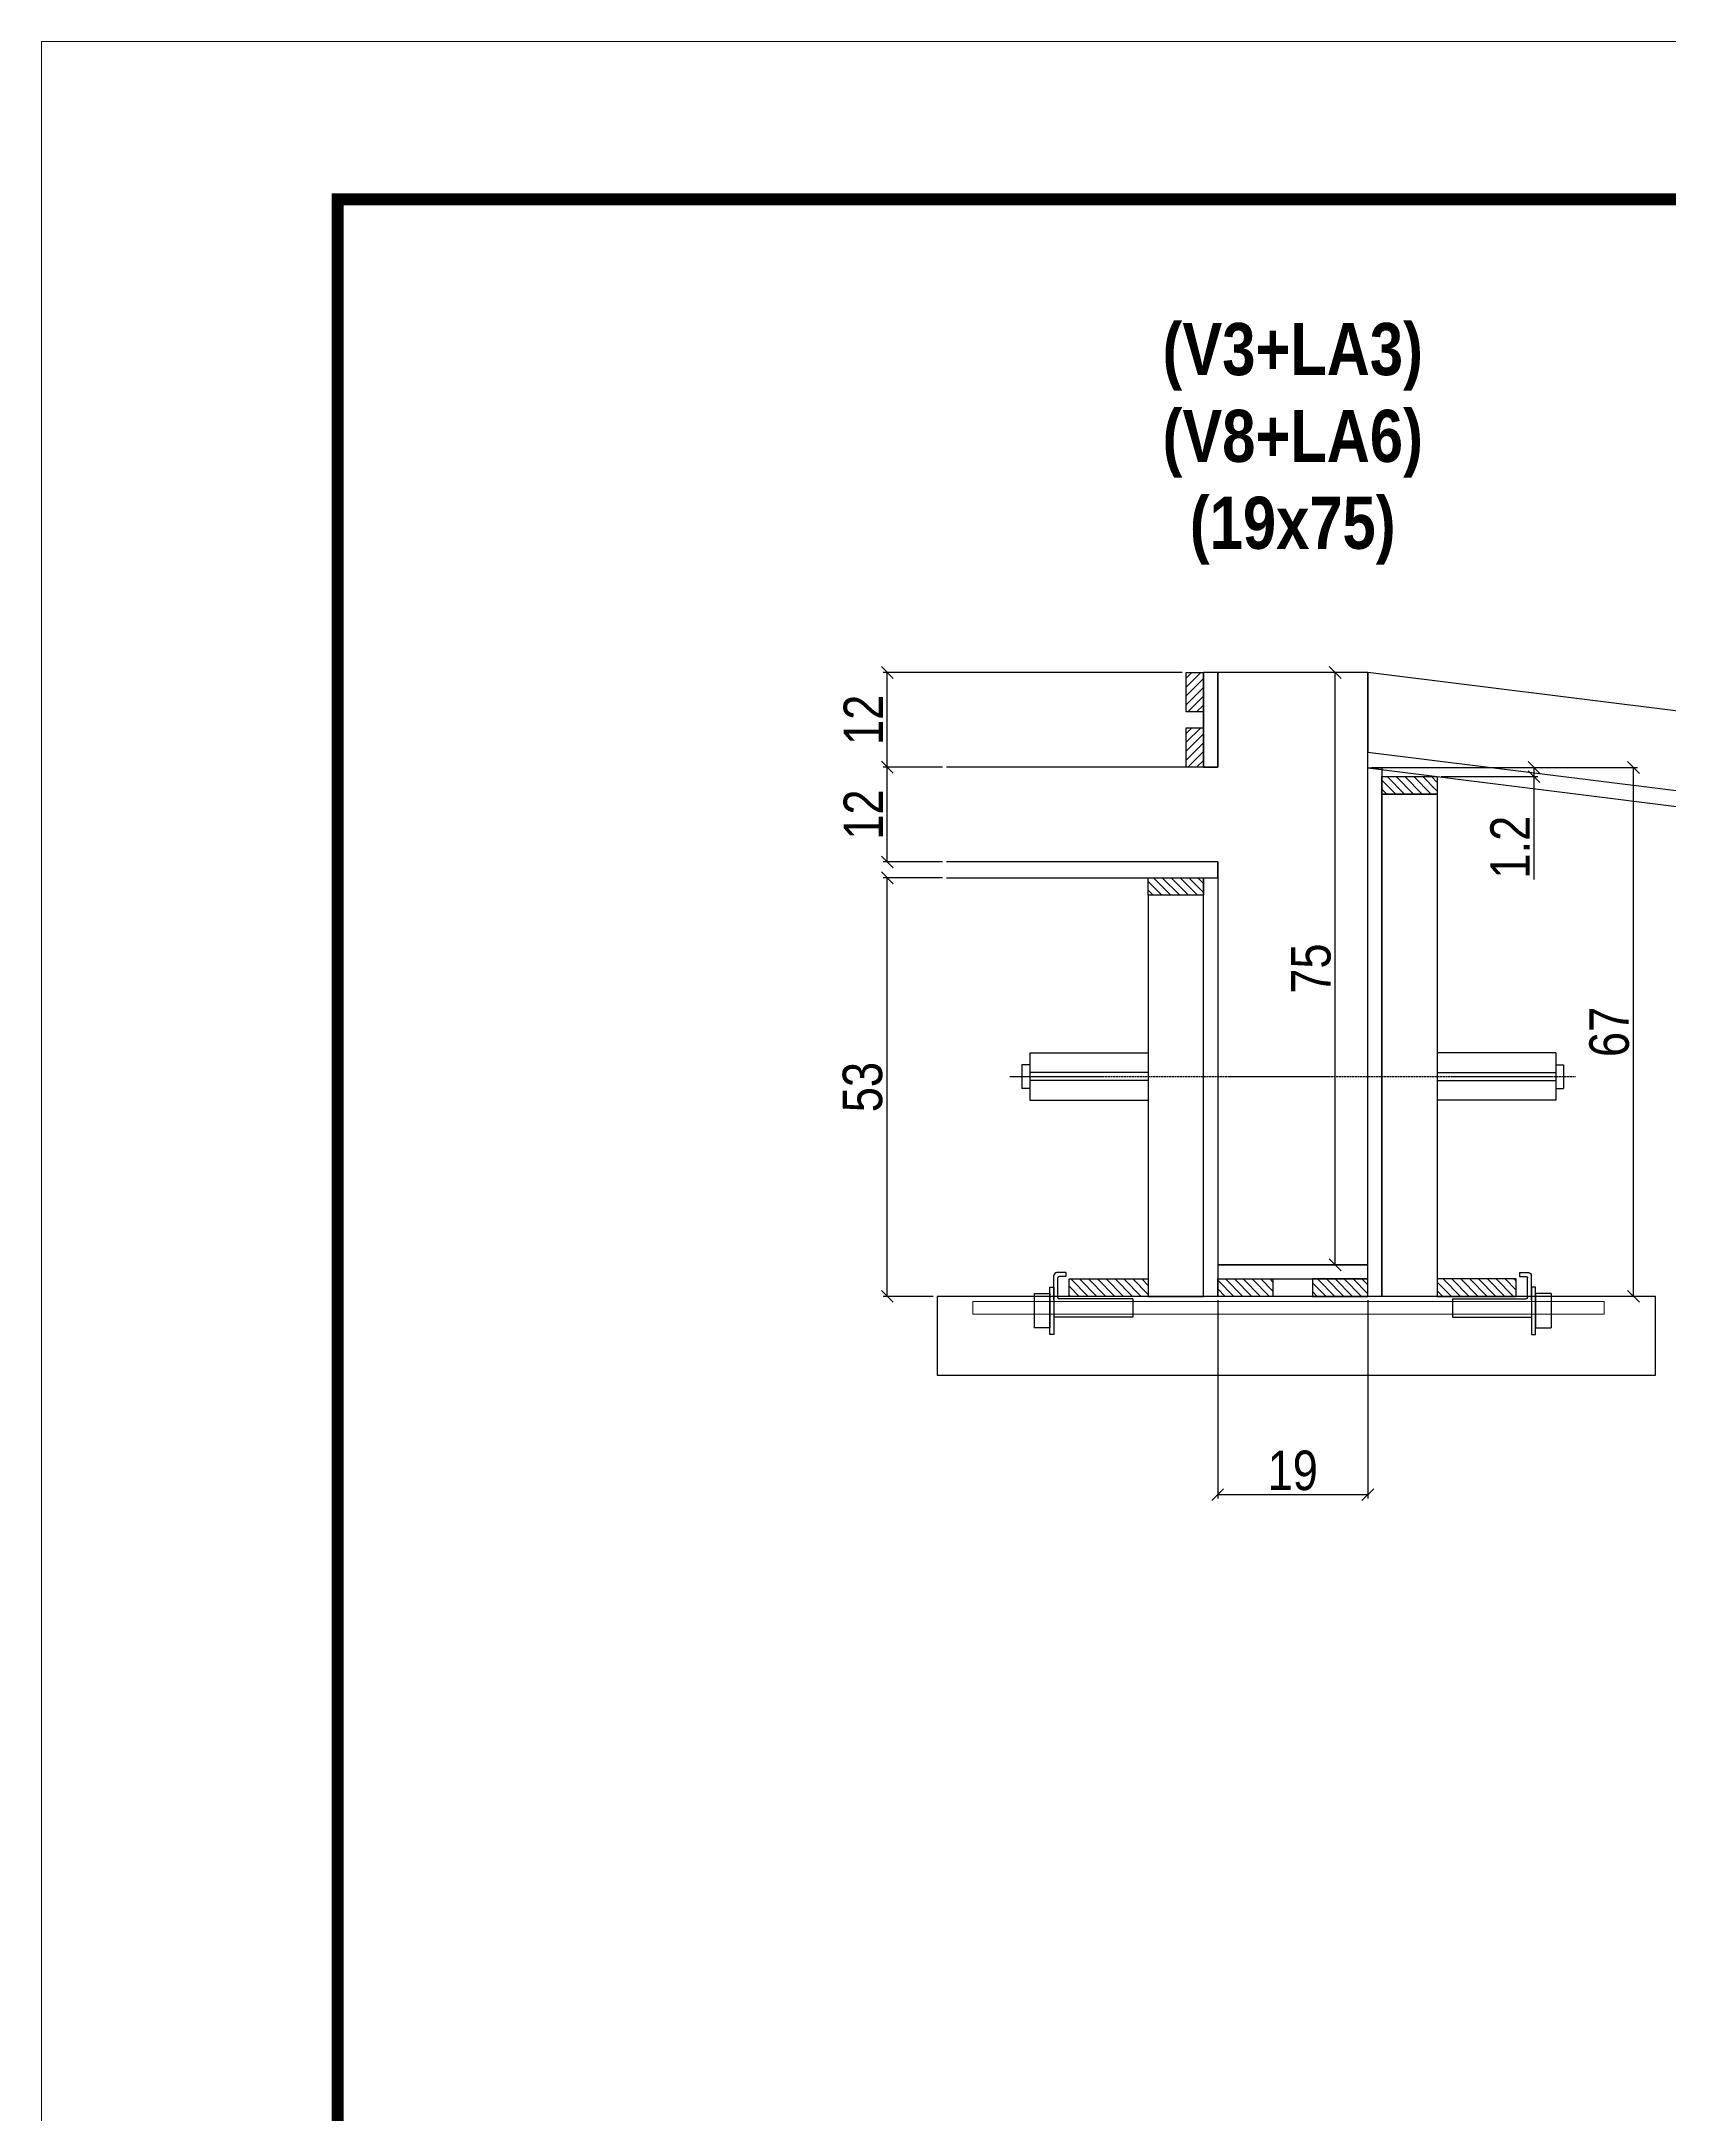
# Model space of a CAD drawing. Extents: x 3330 to 22105, y 1197 to 30204.
# Drawn here: x 16030 to 16442, y 23545 to 24070 of the extents above; entities that cross this region are included whole.
import ezdxf

# ---------------------------------------------------------------- set-up
doc = ezdxf.new("R2010")
doc.units = 0
doc.linetypes.add('DASHED', pattern=[0.75, 0.5, -0.25])
doc.linetypes.add('HIDDEN', pattern=[0.375, 0.25, -0.125])
for name, color, linetype in [('barrote', 251, 'Continuous'), ('COTA', 241, 'Continuous'), ('NOMENCLATURA', 7, 'Continuous'), ('Painéis', 200, 'Continuous'), ('presilha', 1, 'Continuous'), ('SARR_2.2x10', 60, 'Continuous'), ('SARR_2.2x7', 40, 'Continuous'), ('SARR_3.5x7', 81, 'Continuous'), ('TENSOR', 3, 'Continuous')]:
    doc.layers.add(name, color=color, linetype=linetype)
for name, color, linetype, lineweight in [('CONCRETO', 251, 'Continuous', 25), ('Folhas', 255, 'Continuous', 9), ('SARRAFO DE PRESSAO', 251, 'DASHED', 9), ('SCO-___-LAJ', 2, 'Continuous', 0)]:
    doc.layers.add(name, color=color, linetype=linetype, lineweight=lineweight)
doc.styles.add('COTA TECNICA 2X', font='techl___.ttf', dxfattribs={"height": 10})
doc.styles.add('TECNICA', font='techb___.ttf', dxfattribs={"height": 10})
doc.dimstyles.new('SECAO', dxfattribs={"dimscale": 0.333333, "dimtxt": 5, "dimasz": 9, "dimexe": 3, "dimexo": 3, "dimgap": 3, "dimtad": 1, "dimdec": 1, "dimlfac": 0.5, "dimzin": 12, "dimdsep": 46, "dimtxsty": 'COTA TECNICA 2X', "dimblk1": 'OBLIQUE', "dimblk2": 'OBLIQUE', "dimsah": 1, "dimcen": 0.9, "dimclrd": 4, "dimclre": 4, "dimclrt": 240, "dimadec": 1, "dimazin": 3, "dimtfac": 1, "dimtdec": 1, "dimtmove": 0, "dimatfit": 3, "dimfxl": 1, "dimtolj": 1, "dimtzin": 12, "dimarcsym": 0})
pattern_1 = [(135, (49483.377, -99759.7201), (-1.122532015, -1.122532015), [])]

# ---------------------------------------------------------------- blocks, each defined once
blk = doc.blocks.new('9999999999')
at = {"layer": 'Folhas'}
blk.add_lwpolyline([(98138.98, 34190.21), (99623.98, 34190.21), (99623.98, 35240.21), (98138.98, 35240.21)], close=True, dxfattribs=at)
at = {"layer": 'Folhas', "color": 30, "const_width": 3}
blk.add_lwpolyline([(98213.98, 34230.21), (99583.98, 34230.21), (99583.98, 35200.21), (98213.98, 35200.21)], close=True, dxfattribs=at)
blk = doc.blocks.new('PRESILHA METÁLICA 1')
at = {"layer": 'presilha'}
for p, q in [((7.5, 10.64), (7.5, 19.86)), ((12, 21), (8.64, 21)), ((9, 11.57), (9, 18.93)), ((12, 19.5), (9.57, 19.5)), ((12, 21), (12, 19.5)), ((0, 13), (6, 13)), ((0, 13), (0, 0)), ((6, 15.5), (7.5, 15.5)), ((6, -2.5), (6, 15.5)), ((6, 13), (6, 0)), ((7.5, 15.5), (7.5, -2.5)), ((37.5, 11), (9.57, 11)), ((37.5, 11), (37.5, 4.1)), ((6, 0), (0, 0)), ((37.5, 4.1), (7.5, 4.1)), ((7.5, -2.5), (6, -2.5))]:
    blk.add_line(p, q, dxfattribs=at)
for centre, radius, start, end in [((8.64, 19.86), 1.14, 90, 180), ((9.57, 18.93), 0.57, 90, 180), ((9.57, 11.57), 0.57, 180, 270)]:
    blk.add_arc(centre, radius, start, end, dxfattribs=at)
blk = doc.blocks.new('_Oblique')
at = {"color": 0, "linetype": 'ByBlock', "lineweight": -2}
blk.add_line((-0.5, -0.5), (0.5, 0.5), dxfattribs=at)
blk = doc.blocks.new('*D2264')
at = {"layer": 'COTA', "color": 4, "lineweight": -2, "transparency": 16777216}
for p, q in [((16327.44, 23751.45), (16327.44, 23701.23)), ((16365.44, 23751.45), (16365.44, 23701.23)), ((16327.44, 23702.23), (16365.44, 23702.23))]:
    blk.add_line(p, q, dxfattribs=at)
at = {"layer": 'Defpoints', "color": 0, "transparency": 16777216}
for p in [(16327.44, 23752.45), (16365.44, 23752.45), (16365.44, 23702.23)]:
    blk.add_point(p, dxfattribs=at)
at = {"layer": 'COTA', "color": 4, "lineweight": -2, "transparency": 16777216, "xscale": 3, "yscale": 3, "zscale": 3, "rotation": 180}
blk.add_blockref('_Oblique', (16327.44, 23702.23), dxfattribs=at)
at = {"layer": 'COTA', "color": 4, "lineweight": -2, "transparency": 16777216, "xscale": 3, "yscale": 3, "zscale": 3}
blk.add_blockref('_Oblique', (16365.44, 23702.23), dxfattribs=at)
at = {"layer": 'COTA', "color": 240, "transparency": 16777216, "insert": (16346.44, 23708.32), "char_height": 10, "attachment_point": 5, "style": 'COTA TECNICA 2X'}
blk.add_mtext('\\A1;19', dxfattribs=at)
blk = doc.blocks.new('*D2265')
at = {"layer": 'COTA', "color": 4, "lineweight": -2, "transparency": 16777216}
for p, q in [((16257.74, 23858.45), (16242.76, 23858.45)), ((16243.76, 23752.45), (16243.76, 23858.45)), ((16255.38, 23752.45), (16242.76, 23752.45))]:
    blk.add_line(p, q, dxfattribs=at)
at = {"layer": 'Defpoints', "color": 0, "transparency": 16777216}
for p in [(16243.76, 23858.45), (16258.74, 23858.45), (16256.38, 23752.45)]:
    blk.add_point(p, dxfattribs=at)
at = {"layer": 'COTA', "color": 4, "lineweight": -2, "transparency": 16777216, "xscale": 3, "yscale": 3, "zscale": 3}
for p, rotation in [((16243.76, 23858.45), 90), ((16243.76, 23752.45), 270)]:
    blk.add_blockref('_Oblique', p, dxfattribs=dict(at, rotation=rotation))
at = {"layer": 'COTA', "color": 240, "transparency": 16777216, "insert": (16237.54, 23805.45), "char_height": 10, "attachment_point": 5, "rotation": 90, "style": 'COTA TECNICA 2X'}
blk.add_mtext('\\A1;53', dxfattribs=at)
blk = doc.blocks.new('*D2266')
at = {"layer": 'COTA', "color": 4, "lineweight": -2, "transparency": 16777216}
for p, q in [((16257.74, 23886.45), (16242.76, 23886.45)), ((16243.76, 23862.45), (16243.76, 23886.45)), ((16257.74, 23862.45), (16242.76, 23862.45))]:
    blk.add_line(p, q, dxfattribs=at)
at = {"layer": 'Defpoints', "color": 0, "transparency": 16777216}
for p in [(16243.76, 23886.45), (16258.74, 23886.45), (16258.74, 23862.45)]:
    blk.add_point(p, dxfattribs=at)
at = {"layer": 'COTA', "color": 4, "lineweight": -2, "transparency": 16777216, "xscale": 3, "yscale": 3, "zscale": 3}
for p, rotation in [((16243.76, 23886.45), 90), ((16243.76, 23862.45), 270)]:
    blk.add_blockref('_Oblique', p, dxfattribs=dict(at, rotation=rotation))
at = {"layer": 'COTA', "color": 240, "transparency": 16777216, "insert": (16237.7, 23874.45), "char_height": 10, "attachment_point": 5, "rotation": 90, "style": 'COTA TECNICA 2X'}
blk.add_mtext('\\A1;12', dxfattribs=at)
blk = doc.blocks.new('*D2267')
at = {"layer": 'COTA', "color": 4, "lineweight": -2, "transparency": 16777216}
for p, q in [((16318.44, 23910.45), (16242.76, 23910.45)), ((16243.76, 23886.45), (16243.76, 23910.45)), ((16257.74, 23886.45), (16242.76, 23886.45))]:
    blk.add_line(p, q, dxfattribs=at)
at = {"layer": 'Defpoints', "color": 0, "transparency": 16777216}
for p in [(16243.76, 23910.45), (16319.44, 23910.45), (16258.74, 23886.45)]:
    blk.add_point(p, dxfattribs=at)
at = {"layer": 'COTA', "color": 4, "lineweight": -2, "transparency": 16777216, "xscale": 3, "yscale": 3, "zscale": 3}
for p, rotation in [((16243.76, 23910.45), 90), ((16243.76, 23886.45), 270)]:
    blk.add_blockref('_Oblique', p, dxfattribs=dict(at, rotation=rotation))
at = {"layer": 'COTA', "color": 240, "transparency": 16777216, "insert": (16237.7, 23898.45), "char_height": 10, "attachment_point": 5, "rotation": 90, "style": 'COTA TECNICA 2X'}
blk.add_mtext('\\A1;12', dxfattribs=at)
blk = doc.blocks.new('*D2268')
at = {"layer": 'COTA', "color": 4, "lineweight": -2, "transparency": 16777216}
for p, q in [((16366.44, 23886.36), (16433.73, 23886.36)), ((16432.73, 23752.45), (16432.73, 23886.36)), ((16437.3, 23752.45), (16431.73, 23752.45))]:
    blk.add_line(p, q, dxfattribs=at)
at = {"layer": 'Defpoints', "color": 0, "transparency": 16777216}
for p in [(16365.44, 23886.36), (16432.73, 23886.36), (16438.3, 23752.45)]:
    blk.add_point(p, dxfattribs=at)
at = {"layer": 'COTA', "color": 4, "lineweight": -2, "transparency": 16777216, "xscale": 3, "yscale": 3, "zscale": 3}
for p, rotation in [((16432.73, 23886.36), 90), ((16432.73, 23752.45), 270)]:
    blk.add_blockref('_Oblique', p, dxfattribs=dict(at, rotation=rotation))
at = {"layer": 'COTA', "color": 240, "transparency": 16777216, "insert": (16426.63, 23819.41), "char_height": 10, "attachment_point": 5, "rotation": 90, "style": 'COTA TECNICA 2X'}
blk.add_mtext('\\A1;67', dxfattribs=at)
blk = doc.blocks.new('*D2269')
at = {"layer": 'COTA', "color": 4, "lineweight": -2, "transparency": 16777216}
for p, q in [((16364.44, 23910.45), (16356.2, 23910.45)), ((16357.2, 23760.45), (16357.2, 23910.45)), ((16364.44, 23760.45), (16356.2, 23760.45))]:
    blk.add_line(p, q, dxfattribs=at)
at = {"layer": 'Defpoints', "color": 0, "transparency": 16777216}
for p in [(16357.2, 23910.45), (16365.44, 23910.45), (16365.44, 23760.45)]:
    blk.add_point(p, dxfattribs=at)
at = {"layer": 'COTA', "color": 4, "lineweight": -2, "transparency": 16777216, "xscale": 3, "yscale": 3, "zscale": 3}
for p, rotation in [((16357.2, 23910.45), 90), ((16357.2, 23760.45), 270)]:
    blk.add_blockref('_Oblique', p, dxfattribs=dict(at, rotation=rotation))
at = {"layer": 'COTA', "color": 240, "transparency": 16777216, "insert": (16351.09, 23835.45), "char_height": 10, "attachment_point": 5, "rotation": 90, "style": 'COTA TECNICA 2X'}
blk.add_mtext('\\A1;75', dxfattribs=at)
blk = doc.blocks.new('*D2270')
at = {"layer": 'COTA', "color": 4, "lineweight": -2, "transparency": 16777216}
for p, q in [((16366.44, 23886.36), (16408.54, 23886.36)), ((16384.04, 23884.06), (16408.54, 23884.06)), ((16407.54, 23886.36), (16407.54, 23884.06)), ((16407.54, 23884.06), (16407.54, 23857.98))]:
    blk.add_line(p, q, dxfattribs=at)
at = {"layer": 'Defpoints', "color": 0, "transparency": 16777216}
for p in [(16365.44, 23886.36), (16383.04, 23884.06), (16407.54, 23886.36)]:
    blk.add_point(p, dxfattribs=at)
at = {"layer": 'COTA', "color": 4, "lineweight": -2, "transparency": 16777216, "xscale": 3, "yscale": 3, "zscale": 3}
for p, rotation in [((16407.54, 23886.36), 90), ((16407.54, 23884.06), 270)]:
    blk.add_blockref('_Oblique', p, dxfattribs=dict(at, rotation=rotation))
at = {"layer": 'COTA', "color": 240, "transparency": 16777216, "insert": (16401.48, 23866.2), "char_height": 10, "attachment_point": 5, "rotation": 90, "style": 'COTA TECNICA 2X'}
blk.add_mtext('\\A1;1.2', dxfattribs=at)

msp = doc.modelspace()

# ---------------------------------------------------------------- hatches: boundary and pattern name
at = {"layer": 'SARR_2.2x10'}
h = msp.add_hatch(dxfattribs=at)
h.set_pattern_fill('ANSI31', color=256, scale=0.5, angle=90)
h.set_pattern_definition(pattern_1)
h.paths.add_polyline_path([(16289.84, 23756.85), (16289.84, 23752.45), (16309.84, 23752.45), (16309.84, 23756.85)])
h = msp.add_hatch(dxfattribs=at)
h.set_pattern_fill('ANSI31', color=256, scale=0.5, angle=90)
h.set_pattern_definition(pattern_1)
h.paths.add_polyline_path([(16403.04, 23756.85), (16403.04, 23752.45), (16383.04, 23752.45), (16383.04, 23756.85)])
at = {"layer": 'SARR_2.2x7'}
h = msp.add_hatch(dxfattribs=at)
h.set_pattern_fill('ANSI31', color=256, scale=0.5, angle=180)
h.set_pattern_definition([(225, (139836.0081, 57063.9882), (1.122532015, -1.122532015), [])])
h.paths.add_polyline_path([(16319.44, 23900.45), (16323.84, 23900.45), (16323.84, 23910.45), (16319.44, 23910.45)])
h = msp.add_hatch(dxfattribs=at)
h.set_pattern_fill('ANSI31', color=256, scale=0.5, angle=180)
h.set_pattern_definition([(225, (139836.0081, 57049.9882), (1.122532015, -1.122532015), [])])
h.paths.add_polyline_path([(16319.44, 23886.45), (16323.84, 23886.45), (16323.84, 23896.45), (16319.44, 23896.45)])
h = msp.add_hatch(dxfattribs=at)
h.set_pattern_fill('ANSI31', color=256, scale=0.5, angle=90)
h.set_pattern_definition([(135, (49536.577, -99632.5069), (-1.122532015, -1.122532015), [])])
h.paths.add_polyline_path([(16383.04, 23884.06), (16383.04, 23879.66), (16369.04, 23879.66), (16369.04, 23884.06)])
h = msp.add_hatch(dxfattribs=at)
h.set_pattern_fill('ANSI31', color=256, scale=0.5, angle=90)
h.set_pattern_definition([(135, (49477.377, -99658.1201), (-1.122532015, -1.122532015), [])])
h.paths.add_polyline_path([(16323.84, 23858.45), (16323.84, 23854.05), (16309.84, 23854.05), (16309.84, 23858.45)])
h = msp.add_hatch(dxfattribs=at)
h.set_pattern_fill('ANSI31', color=256, scale=0.5, angle=90)
h.set_pattern_definition([(135, (49562.977, -99759.7201), (-1.122532015, -1.122532015), [])])
h.paths.add_polyline_path([(16341.44, 23752.45), (16341.44, 23756.85), (16327.44, 23756.85), (16327.44, 23752.45)])
h = msp.add_hatch(dxfattribs=at)
h.set_pattern_fill('ANSI31', color=256, scale=0.5, angle=90)
h.set_pattern_definition([(135, (49500.977, -99759.7201), (-1.122532015, -1.122532015), [])])
h.paths.add_polyline_path([(16351.44, 23752.45), (16351.44, 23756.85), (16365.44, 23756.85), (16365.44, 23752.45)])

# ---------------------------------------------------------------- linework, layer by layer
at = {"ltscale": 3}
for p, q in [((16279.84, 23814.1), (16279.84, 23802.1)), ((16279.84, 23814.1), (16309.84, 23814.1)), ((16413.04, 23814.1), (16383.04, 23814.1)), ((16413.04, 23814.1), (16413.04, 23802.1)), ((16277.84, 23811.1), (16277.84, 23805.1)), ((16279.84, 23811.1), (16277.84, 23811.1)), ((16309.84, 23809.1), (16279.84, 23809.1)), ((16383.04, 23809.1), (16413.04, 23809.1)), ((16413.04, 23811.1), (16415.04, 23811.1)), ((16415.04, 23811.1), (16415.04, 23805.1)), ((16279.84, 23805.1), (16277.84, 23805.1)), ((16309.84, 23807.1), (16279.84, 23807.1)), ((16383.04, 23807.1), (16413.04, 23807.1)), ((16413.04, 23805.1), (16415.04, 23805.1)), ((16279.84, 23802.1), (16309.84, 23802.1)), ((16413.04, 23802.1), (16383.04, 23802.1))]:
    msp.add_line(p, q, dxfattribs=at)
at = {"layer": 'barrote', "elevation": 0}
msp.add_lwpolyline([(16256.38, 23732.45), (16438.3, 23732.45), (16438.3, 23752.45), (16256.38, 23752.45)], close=True, dxfattribs=at)
at = {"layer": 'CONCRETO', "linetype": 'Continuous'}
for p, q in [((16323.84, 23886.45), (16323.84, 23910.45)), ((16365.44, 23910.45), (16327.44, 23910.45)), ((16327.44, 23910.45), (16327.44, 23886.45)), ((16365.44, 23890.29), (16365.44, 23910.45)), ((16445.44, 23900.45), (16365.44, 23910.45)), ((16365.44, 23910.45), (16365.44, 23890.29)), ((16365.44, 23760.45), (16365.44, 23890.29)), ((16327.44, 23886.45), (16258.74, 23886.45)), ((16327.44, 23862.45), (16327.44, 23760.45)), ((16327.44, 23760.45), (16365.44, 23760.45))]:
    msp.add_line(p, q, dxfattribs=at)
at = {"layer": 'Painéis', "linetype": 'Continuous'}
for p, q in [((16365.44, 23890.29), (16485.44, 23875.29)), ((16365.44, 23886.26), (16484.94, 23871.32))]:
    msp.add_line(p, q, dxfattribs=at)
msp.add_lwpolyline([(16327.44, 23886.45), (16327.44, 23910.45), (16323.84, 23910.45), (16323.84, 23886.45)], close=True, dxfattribs=at)
at = {"layer": 'Painéis', "linetype": 'Continuous', "elevation": 0}
for points in [[(16365.44, 23752.45), (16365.44, 23886.26), (16369.04, 23886.26), (16369.04, 23752.45)], [(16323.84, 23752.45), (16323.84, 23858.45), (16327.44, 23858.45), (16327.44, 23752.45)], [(16365.44, 23760.45), (16327.44, 23760.45), (16327.44, 23756.85), (16365.44, 23756.85)]]:
    msp.add_lwpolyline(points, close=True, dxfattribs=at)
at = {"layer": 'Painéis', "linetype": 'Continuous'}
msp.add_lwpolyline([(16258.74, 23858.45), (16327.44, 23858.45), (16327.44, 23862.45), (16258.74, 23862.45)], dxfattribs=at)
at = {"layer": 'SARR_2.2x10', "elevation": 0}
for points in [[(16289.84, 23756.85), (16309.84, 23756.85), (16309.84, 23752.45), (16289.84, 23752.45)], [(16403.04, 23756.85), (16383.04, 23756.85), (16383.04, 23752.45), (16403.04, 23752.45)]]:
    msp.add_lwpolyline(points, close=True, dxfattribs=at)
at = {"layer": 'SARR_2.2x7'}
for points in [[(16319.44, 23900.45), (16319.44, 23910.45), (16323.84, 23910.45), (16323.84, 23900.45)], [(16319.44, 23886.45), (16319.44, 23896.45), (16323.84, 23896.45), (16323.84, 23886.45)], [(16309.84, 23858.45), (16323.84, 23858.45), (16323.84, 23854.05), (16309.84, 23854.05)]]:
    msp.add_lwpolyline(points, close=True, dxfattribs=at)
at = {"layer": 'SARR_2.2x7', "elevation": 0}
for points in [[(16369.04, 23884.06), (16383.04, 23884.06), (16383.04, 23879.66), (16369.04, 23879.66)], [(16327.44, 23756.85), (16341.44, 23756.85), (16341.44, 23752.45), (16327.44, 23752.45)], [(16365.44, 23756.85), (16351.44, 23756.85), (16351.44, 23752.45), (16365.44, 23752.45)]]:
    msp.add_lwpolyline(points, close=True, dxfattribs=at)
at = {"layer": 'SARR_3.5x7', "elevation": 0}
for points in [[(16369.04, 23879.66), (16383.04, 23879.66), (16383.04, 23752.45), (16369.04, 23752.45)], [(16323.84, 23854.05), (16309.84, 23854.05), (16309.84, 23752.45), (16323.84, 23752.45)]]:
    msp.add_lwpolyline(points, close=True, dxfattribs=at)
at = {"layer": 'SCO-___-LAJ', "color": 1, "elevation": 0}
msp.add_lwpolyline([(16265.39, 23751.12), (16425.28, 23751.12), (16425.28, 23747.92), (16265.39, 23747.92)], close=True, dxfattribs=at)
at = {"layer": 'TENSOR', "linetype": 'HIDDEN', "ltscale": 0.5}
msp.add_line((16274.84, 23808.1), (16418.04, 23808.1), dxfattribs=at)

# ---------------------------------------------------------------- block references
at = {"layer": 'presilha', "yscale": 0.6666666666666666, "zscale": 0.6666666666666666}
for p, xscale in [((16280.97, 23744.48), 0.6666666666666666), ((16411.91, 23744.48), -0.6666666666666666)]:
    msp.add_blockref('PRESILHA METÁLICA 1', p, dxfattribs=dict(at, xscale=xscale))
at = {"layer": 'SARRAFO DE PRESSAO', "color": 6, "linetype": 'ByBlock'}
msp.add_blockref('9999999999', (-82109.42, -11169.96), dxfattribs=at)

# ---------------------------------------------------------------- texts
at = {"layer": 'NOMENCLATURA', "insert": (16346.44, 23998.96), "char_height": 13.2, "attachment_point": 2, "style": 'TECNICA'}
msp.add_mtext_dynamic_manual_height_columns('(V3+LA3)\\P(V8+LA6)\\P(19x75)', width=300.2766, gutter_width=1, heights=[0], dxfattribs=at)

# ---------------------------------------------------------------- dimensions: what is measured, and where the dimension line sits
at = {"layer": 'COTA'}
for base, p1, p2, picture, middle in [((16243.76, 23910.45), (16258.74, 23886.45), (16319.44, 23910.45), '*D2267', (16237.7, 23898.45)), ((16357.2, 23910.45), (16365.44, 23760.45), (16365.44, 23910.45), '*D2269', (16351.09, 23835.45)), ((16243.76, 23886.45), (16258.74, 23862.45), (16258.74, 23886.45), '*D2266', (16237.7, 23874.45)), ((16432.73, 23886.36), (16438.3, 23752.45), (16365.44, 23886.36), '*D2268', (16426.63, 23819.41)), ((16243.76, 23858.45), (16256.38, 23752.45), (16258.74, 23858.45), '*D2265', (16237.54, 23805.45))]:
    dim = msp.add_linear_dim(base=base, p1=p1, p2=p2, angle=90, dimstyle='SECAO', dxfattribs=at)
    dim.commit()
    dim.dimension.update_dxf_attribs({"geometry": picture, "text_midpoint": middle})
dim = msp.add_linear_dim(base=(16407.53742639, 23886.36283311), p1=(16383.0384037, 23884.06283311), p2=(16365.43840366, 23886.36283311), angle=90, dimstyle='SECAO', dxfattribs=at)
dim.commit()
dim.dimension.update_dxf_attribs({"geometry": '*D2270', "text_midpoint": (16407.53742639, 23866.19860759), "dimtype": 160})
dim = msp.add_linear_dim(base=(16365.44, 23702.23), p1=(16327.44, 23752.45), p2=(16365.44, 23752.45), dimstyle='SECAO', dxfattribs=at)
dim.commit()
dim.dimension.update_dxf_attribs({"geometry": '*D2264', "text_midpoint": (16346.44, 23708.32)})

doc.saveas('drawing.dxf')
